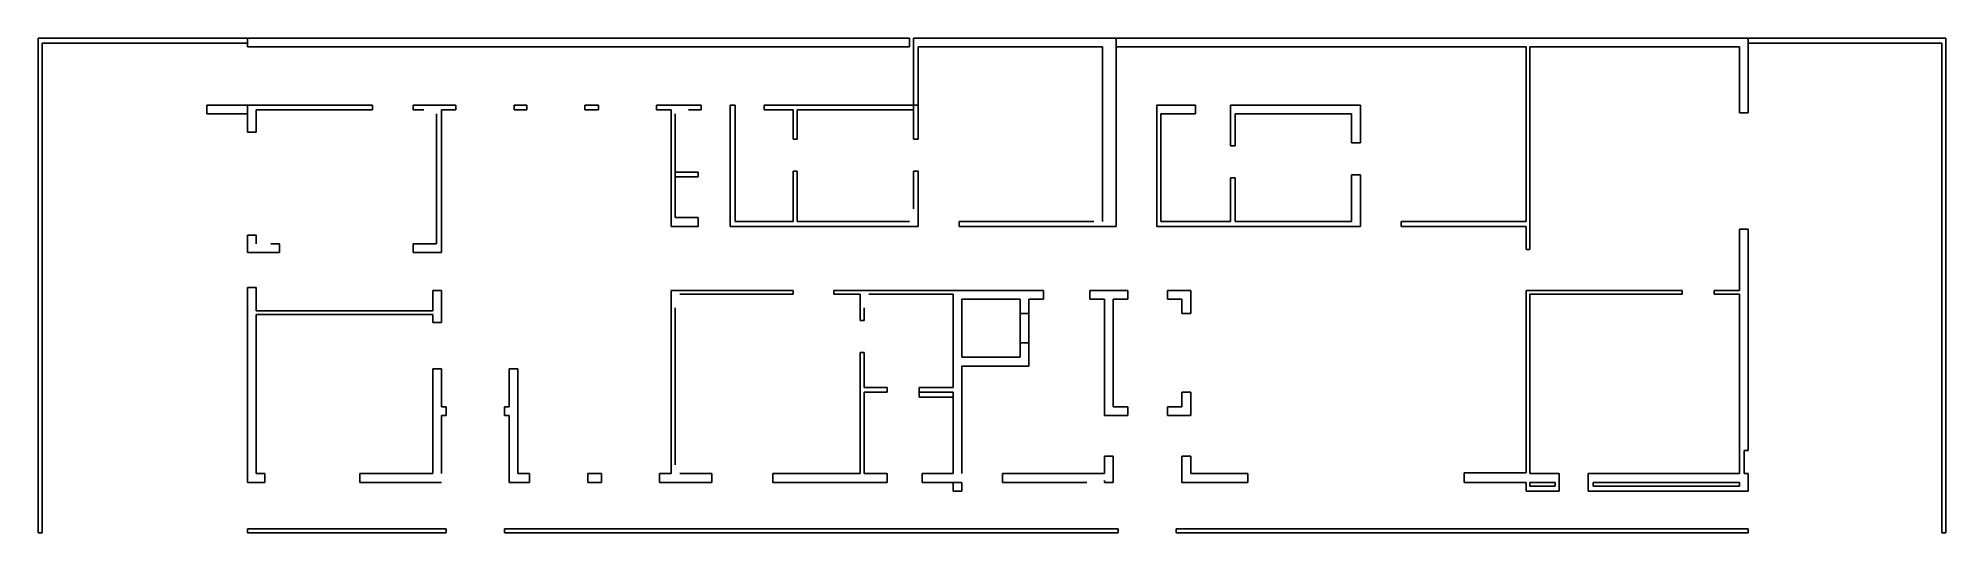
# Model space of a CAD drawing. Header units: metres. Extents: x 314798 to 316766, y 5905 to 6415.
import ezdxf

# ---------------------------------------------------------------- set-up
doc = ezdxf.new("R2010")
doc.units = ezdxf.units.M
doc.layers.add('WALL', color=7, linetype='Continuous')

msp = doc.modelspace()

# ---------------------------------------------------------------- linework, layer by layer
at = {"layer": 'WALL'}
for p, q in [((314798, 6415), (314798, 5905)), ((314798, 6415), (315014, 6415)), ((314802, 6410), (314802, 5905)), ((314802, 6410), (315014, 6410)), ((315697, 6415), (315014, 6415)), ((315014, 6406), (315014, 6415)), ((315697, 6406), (315014, 6406)), ((315697, 6406), (315697, 6415)), ((315701, 6311), (315701, 6415)), ((315701, 6415), (315910, 6415)), ((315706, 6406), (315896, 6406)), ((315706, 6311), (315706, 6406)), ((315896, 6226), (315896, 6406)), ((315910, 6221), (315910, 6415)), ((315910, 6415), (316562, 6415)), ((315910, 6406), (316091, 6406)), ((316091, 6406), (316333, 6406)), ((316333, 6226), (316333, 6406)), ((316337, 6197), (316337, 6406)), ((316553, 6406), (316337, 6406)), ((316766, 6415), (316548, 6415)), ((316553, 6338), (316553, 6406)), ((316562, 6338), (316562, 6415)), ((316762, 6410), (316562, 6410)), ((316762, 6410), (316762, 5905)), ((316766, 6415), (316766, 5905)), ((314972, 6337), (314972, 6346)), ((315014, 6346), (314972, 6346)), ((315014, 6337), (314972, 6337)), ((315014, 6318), (315014, 6346)), ((315143, 6346), (315014, 6346)), ((315023, 6341), (315023, 6318)), ((315143, 6341), (315023, 6341)), ((315143, 6341), (315143, 6346)), ((315185, 6341), (315185, 6346)), ((315229, 6346), (315185, 6346)), ((315196, 6341), (315185, 6341)), ((315209, 6203), (315209, 6337)), ((315214, 6341), (315214, 6194)), ((315229, 6341), (315214, 6341)), ((315229, 6341), (315229, 6346)), ((315289, 6341), (315289, 6346)), ((315302, 6346), (315289, 6346)), ((315302, 6341), (315289, 6341)), ((315302, 6341), (315302, 6346)), ((315376, 6346), (315362, 6346)), ((315362, 6341), (315362, 6346)), ((315376, 6341), (315362, 6341)), ((315376, 6341), (315376, 6346)), ((315482, 6346), (315436, 6346)), ((315436, 6341), (315436, 6346)), ((315451, 6341), (315436, 6341)), ((315451, 6221), (315451, 6341)), ((315455, 6230), (315455, 6337)), ((315482, 6341), (315469, 6341)), ((315482, 6341), (315482, 6346)), ((315512, 6221), (315512, 6346)), ((315517, 6346), (315512, 6346)), ((315517, 6226), (315517, 6346)), ((315706, 6346), (315547, 6346)), ((315547, 6341), (315547, 6346)), ((315547, 6341), (315547, 6346)), ((315577, 6341), (315547, 6341)), ((315577, 6311), (315577, 6341)), ((315701, 6341), (315581, 6341)), ((315581, 6311), (315581, 6341)), ((315952, 6346), (315992, 6346)), ((315952, 6221), (315952, 6346)), ((315992, 6337), (315956, 6337)), ((315956, 6226), (315956, 6337)), ((315992, 6337), (315992, 6346)), ((316028, 6346), (316162, 6346)), ((316028, 6304), (316028, 6346)), ((316153, 6337), (316033, 6337)), ((316033, 6304), (316033, 6337)), ((316153, 6307), (316153, 6337)), ((316162, 6307), (316162, 6346)), ((316562, 6338), (316553, 6338)), ((316562, 6338), (316553, 6338)), ((315023, 6318), (315014, 6318)), ((315577, 6311), (315581, 6311)), ((315701, 6311), (315706, 6311)), ((316033, 6304), (316028, 6304)), ((316162, 6307), (316153, 6307)), ((315577, 6226), (315577, 6278)), ((315577, 6278), (315581, 6278)), ((315581, 6226), (315581, 6278)), ((315701, 6239), (315701, 6278)), ((315701, 6278), (315706, 6278)), ((315706, 6221), (315706, 6278)), ((315455, 6277), (315479, 6277)), ((315455, 6272), (315479, 6272)), ((315479, 6277), (315479, 6272)), ((316033, 6271), (316028, 6271)), ((316028, 6226), (316028, 6271)), ((316033, 6226), (316033, 6271)), ((316162, 6274), (316153, 6274)), ((316153, 6226), (316153, 6274)), ((316162, 6221), (316162, 6274)), ((315451, 6221), (315479, 6221)), ((315455, 6230), (315479, 6230)), ((315479, 6221), (315479, 6230)), ((315512, 6221), (315706, 6221)), ((315577, 6226), (315517, 6226)), ((315697, 6226), (315581, 6226)), ((315748, 6221), (315748, 6226)), ((315887, 6226), (315748, 6226)), ((315748, 6221), (315910, 6221)), ((316162, 6221), (315952, 6221)), ((316028, 6226), (315956, 6226)), ((316153, 6226), (316033, 6226)), ((316333, 6226), (316204, 6226)), ((316204, 6221), (316204, 6226)), ((316333, 6221), (316204, 6221)), ((316333, 6197), (316333, 6221)), ((315014, 6212), (315014, 6194)), ((315023, 6212), (315014, 6212)), ((315023, 6212), (315023, 6203)), ((315038, 6203), (315047, 6203)), ((315047, 6203), (315047, 6194)), ((315209, 6203), (315185, 6203)), ((315185, 6203), (315185, 6194)), ((316553, 6218), (316553, 6155)), ((316562, 6218), (316553, 6218)), ((316562, 5990), (316562, 6218)), ((315014, 6194), (315038, 6194)), ((315047, 6194), (315038, 6194)), ((315185, 6194), (315214, 6194)), ((316337, 6197), (316333, 6197)), ((315014, 6158), (315014, 5957)), ((315023, 6158), (315014, 6158)), ((315023, 6158), (315023, 6134)), ((315205, 6155), (315205, 6134)), ((315214, 6155), (315205, 6155)), ((315214, 6155), (315214, 6122)), ((315451, 5966), (315451, 6155)), ((315451, 6155), (315577, 6155)), ((315460, 6151), (315577, 6151)), ((315577, 6151), (315577, 6155)), ((315835, 6155), (315619, 6155)), ((315619, 6155), (315619, 6151)), ((315619, 6151), (315646, 6151)), ((315646, 6151), (315646, 6151)), ((315646, 6124), (315646, 6151)), ((315655, 6151), (315742, 6151)), ((315742, 6055), (315742, 6151)), ((315751, 6086), (315751, 6146)), ((315811, 6146), (315751, 6146)), ((315811, 6146), (315811, 6131)), ((315820, 6146), (315820, 6131)), ((315835, 6146), (315820, 6146)), ((315835, 6155), (315835, 6146)), ((315883, 6146), (315883, 6155)), ((315898, 6155), (315883, 6155)), ((315883, 6146), (315883, 6155)), ((315922, 6155), (315883, 6155)), ((315898, 6146), (315883, 6146)), ((315898, 6146), (315883, 6146)), ((315898, 6026), (315898, 6146)), ((315907, 6035), (315907, 6146)), ((315922, 6146), (315907, 6146)), ((315922, 6146), (315922, 6155)), ((315963, 6155), (315987, 6155)), ((315963, 6146), (315963, 6155)), ((315963, 6146), (315978, 6146)), ((315978, 6131), (315978, 6146)), ((315987, 6131), (315987, 6155)), ((316333, 5967), (316333, 6155)), ((316333, 6155), (316337, 6155)), ((316494, 6155), (316337, 6155)), ((316337, 6155), (316337, 6155)), ((316337, 5966), (316337, 6151)), ((316494, 6151), (316337, 6151)), ((316494, 6151), (316494, 6155)), ((316527, 6151), (316527, 6155)), ((316553, 6155), (316527, 6155)), ((316553, 6151), (316527, 6151)), ((316553, 6155), (316553, 6155)), ((316553, 6151), (316553, 5966)), ((315023, 6134), (315205, 6134)), ((315023, 6130), (315023, 5966)), ((315023, 6130), (315205, 6130)), ((315205, 6130), (315205, 6122)), ((315205, 6122), (315214, 6122)), ((315455, 5975), (315455, 6137)), ((315646, 6124), (315650, 6124)), ((315650, 6124), (315650, 6137)), ((315811, 6131), (315820, 6131)), ((315811, 6101), (315811, 6131)), ((315820, 6101), (315820, 6131)), ((315978, 6131), (315987, 6131)), ((316333, 6127), (316333, 6132)), ((315811, 6101), (315811, 6086)), ((315811, 6101), (315820, 6101)), ((315820, 6101), (315820, 6077)), ((315646, 6091), (315650, 6091)), ((315646, 5966), (315646, 6091)), ((315650, 6055), (315650, 6091)), ((315811, 6086), (315751, 6086)), ((315205, 6074), (315214, 6074)), ((315205, 6074), (315205, 5966)), ((315214, 6074), (315214, 6035)), ((315284, 6074), (315293, 6074)), ((315284, 6074), (315284, 6035)), ((315293, 6074), (315293, 5966)), ((315751, 5966), (315751, 6077)), ((315820, 6077), (315751, 6077)), ((315674, 6055), (315650, 6055)), ((315674, 6050), (315650, 6050)), ((315650, 5966), (315650, 6050)), ((315674, 6050), (315674, 6055)), ((315742, 6055), (315707, 6055)), ((315707, 6050), (315707, 6055)), ((315742, 6050), (315707, 6050)), ((315707, 6050), (315707, 6045)), ((315707, 6045), (315742, 6045)), ((315742, 5966), (315742, 6050)), ((315978, 6035), (315978, 6050)), ((315978, 6050), (315987, 6050)), ((315987, 6026), (315987, 6050)), ((315214, 6035), (315219, 6035)), ((315214, 6026), (315219, 6026)), ((315214, 6026), (315214, 5966)), ((315219, 6026), (315219, 6035)), ((315279, 6026), (315279, 6035)), ((315279, 6035), (315284, 6035)), ((315279, 6026), (315284, 6026)), ((315284, 6026), (315284, 5957)), ((315922, 6026), (315898, 6026)), ((315922, 6035), (315907, 6035)), ((315922, 6026), (315922, 6035)), ((315963, 6026), (315963, 6035)), ((315963, 6035), (315978, 6035)), ((315963, 6026), (315987, 6026)), ((315907, 5984), (315898, 5984)), ((315898, 5966), (315898, 5984)), ((315907, 5957), (315907, 5984)), ((315978, 5957), (315978, 5984)), ((315978, 5984), (315987, 5984)), ((315987, 5966), (315987, 5984)), ((316558, 5966), (316558, 5990)), ((316558, 5990), (316562, 5990)), ((315023, 5966), (315032, 5966)), ((315032, 5957), (315032, 5966)), ((315130, 5966), (315130, 5957)), ((315205, 5966), (315130, 5966)), ((315293, 5966), (315305, 5966)), ((315305, 5957), (315305, 5966)), ((315365, 5957), (315365, 5966)), ((315365, 5966), (315379, 5966)), ((315379, 5957), (315379, 5966)), ((315439, 5957), (315439, 5966)), ((315439, 5966), (315451, 5966)), ((315493, 5966), (315460, 5966)), ((315493, 5966), (315493, 5957)), ((315646, 5966), (315556, 5966)), ((315556, 5966), (315556, 5957)), ((315674, 5966), (315650, 5966)), ((315674, 5966), (315674, 5957)), ((315742, 5966), (315710, 5966)), ((315710, 5966), (315710, 5957)), ((315898, 5966), (315793, 5966)), ((315793, 5966), (315793, 5957)), ((316046, 5966), (315987, 5966)), ((316046, 5957), (316046, 5966)), ((316333, 5967), (316269, 5967)), ((316269, 5967), (316269, 5957)), ((316367, 5966), (316337, 5966)), ((316367, 5966), (316367, 5948)), ((316553, 5966), (316397, 5966)), ((316397, 5966), (316397, 5948)), ((316558, 5966), (316562, 5966)), ((316562, 5948), (316562, 5966)), ((315014, 5957), (315032, 5957)), ((315130, 5957), (315214, 5957)), ((315284, 5957), (315305, 5957)), ((315365, 5957), (315379, 5957)), ((315439, 5957), (315451, 5957)), ((315451, 5957), (315493, 5957)), ((315556, 5957), (315674, 5957)), ((315710, 5957), (315751, 5957)), ((315742, 5948), (315742, 5957)), ((315742, 5948), (315751, 5948)), ((315751, 5948), (315751, 5957)), ((315880, 5957), (315793, 5957)), ((315898, 5957), (315898, 5959)), ((315907, 5957), (315898, 5957)), ((316046, 5957), (315978, 5957)), ((316333, 5957), (316269, 5957)), ((316333, 5948), (316333, 5957)), ((316367, 5948), (316333, 5948)), ((316337, 5953), (316337, 5957)), ((316363, 5957), (316337, 5957)), ((316363, 5953), (316337, 5953)), ((316363, 5957), (316363, 5953)), ((316397, 5948), (316562, 5948)), ((316402, 5957), (316553, 5957)), ((316402, 5957), (316402, 5953)), ((316402, 5953), (316553, 5953)), ((316553, 5957), (316553, 5953)), ((314798, 5905), (314802, 5905)), ((315014, 5909), (315219, 5909)), ((315014, 5909), (315014, 5905)), ((315014, 5905), (315219, 5905)), ((315219, 5905), (315219, 5909)), ((315279, 5905), (315279, 5909)), ((315279, 5909), (315912, 5909)), ((315279, 5905), (315912, 5905)), ((315912, 5905), (315912, 5909)), ((315972, 5905), (315972, 5909)), ((315972, 5909), (316562, 5909)), ((315972, 5905), (316562, 5905)), ((316562, 5909), (316562, 5905)), ((316766, 5905), (316762, 5905))]:
    msp.add_line(p, q, dxfattribs=at)

doc.saveas('drawing.dxf')
